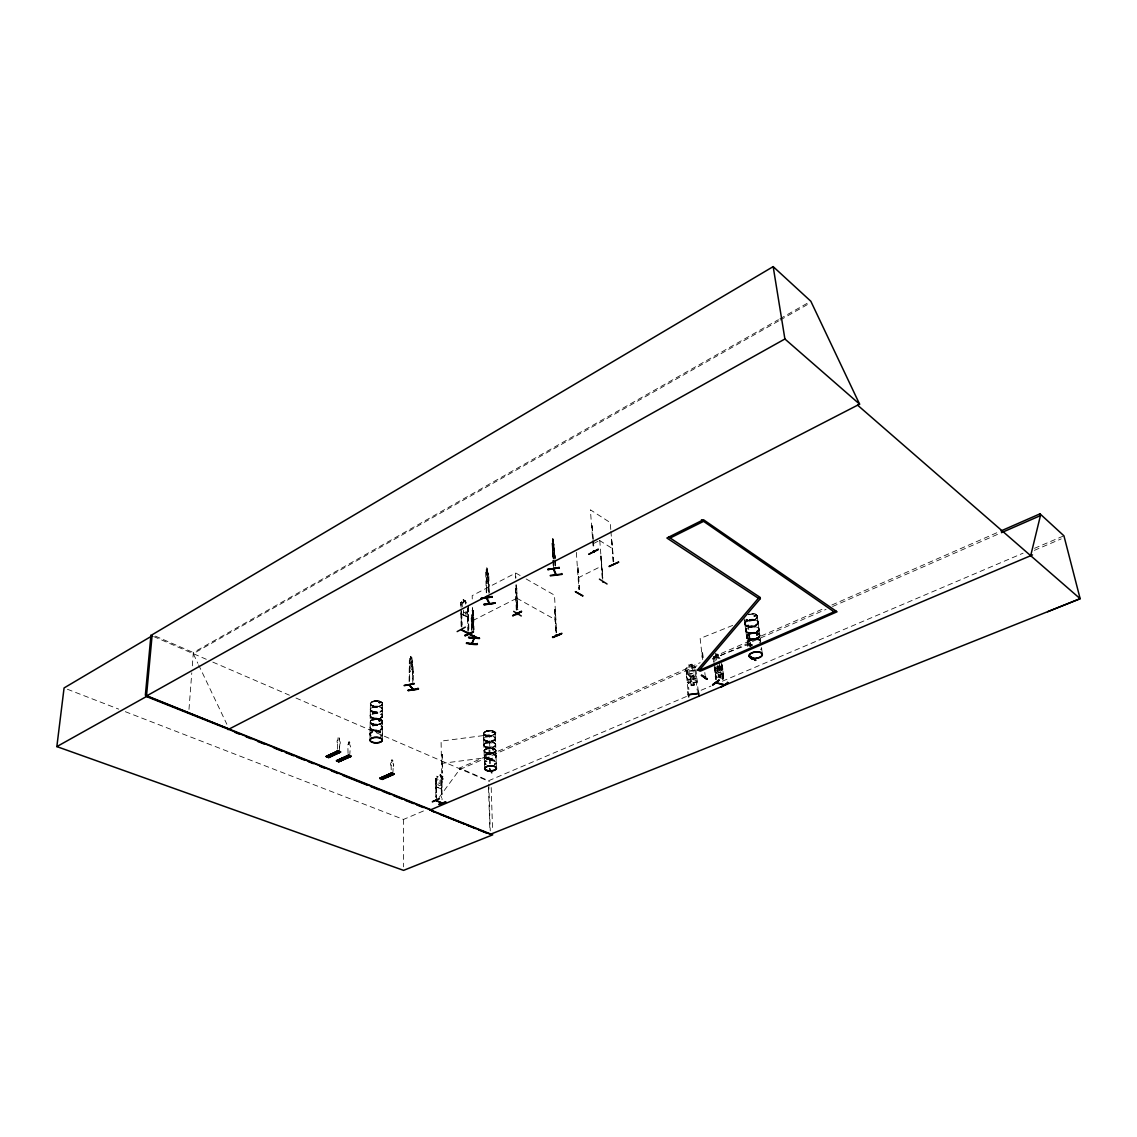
<?xml version="1.0" encoding="UTF-8"?>
<svg xmlns="http://www.w3.org/2000/svg" width="1137" height="1137" viewBox="0 0 1137 1137"><rect width="100%" height="100%" fill="white"/><g stroke="black" fill="none" stroke-linecap="round" stroke-linejoin="round"><path stroke-width="0.75" stroke-dasharray="5 3.75" d="M391.213 769.834L391.128 765.315A2.103 1.364 65.9 0 1 391.441 762.472L391.483 760.198M392.862 763.14L392.961 763.098A2.103 1.364 65.9 0 1 393.26 766.21L393.175 766.253A2.103 1.364 65.9 0 0 392.862 763.14L392.492 760.127M382.373 739.775L382.402 734.715M382.458 733.848L382.529 716.196L382.359 716.935A6.14 2.828 0.1 0 1 372.14 718.442A6.14 2.828 0.1 0 1 374.67 713.681A6.14 2.828 0.1 0 1 382.345 717.092L382.402 716.822M382.586 703.59L382.615 709.161M379.303 702.268C377.328 702.964 382.458 701.799 379.005 702.95M379.687 720.815L378.834 720.545L379.843 720.289M484.433 762.316L484.291 757.043M373.277 724.184L372.552 724.283M373.291 723.971L372.453 723.814M472.466 612.331L473.433 611.166M369.994 739.917L370.037 734.673M370.392 703.704L370.307 709.118M349.684 755.65L350.239 748.288A2.146 1.435 64.7 0 0 349.869 745.161L349.343 741.907M759.957 635.299L756.986 638.639L750.335 639.577M348.05 753.476L347.894 747.393A2.146 1.435 64.7 0 1 348.277 744.493L348.533 741.935L349.429 741.864M348.419 742.376L348.277 744.493M751.216 620.575C757.754 621.214 759.615 612.559 751.884 613.625A6.595 3.312 -7.5 0 1 756.176 618.329A6.595 3.312 -7.5 0 1 745.289 619.494M337.604 749.169L337.561 743.001A2.16 1.45 64.4 0 1 337.959 740.102L338.044 737.771M339.139 737.714L339.48 740.812A2.16 1.45 64.4 0 1 339.75 743.996L339.252 751.358L339.849 743.953A2.16 1.45 64.4 0 0 339.579 740.77L339.593 738.425M747.649 638.696L746.412 636.805M758.137 622.778L758.919 628.548M759.033 629.472L760.582 640.941M744.834 623.673L744.138 618.215M745.701 630.196L744.962 624.526M555.098 555.382L555.027 557.954L553.094 553.108M496.272 762.913L496.414 768.072M392.848 773.444L393.26 766.21M370.435 716.935L370.108 715.855M188.984 709.403L191.783 672.82M192.324 665.841L193.333 652.553L778.404 319.682M761.691 648.218L761.534 649.241A6.794 3.297 -7.3 0 0 761.662 648.303L761.691 648.147M473.347 617.917L472.438 623.005C470.576 621.399 473.333 605.751 472.082 610.725M747.222 643.201L747.734 644.295L745.844 631.291M745.176 625.094L744.849 623.133M488.839 586.806L489.052 584.39C489.009 594.935 484.703 569.31 486.65 582.428M370.037 733.848L370.065 728.121M746.17 619.153L746.142 619.949M745.716 629.77L746.099 631.817M746.54 636.166L750.946 633.138A6.651 3.269 -7.4 0 1 759.672 635.981A6.651 3.269 -7.4 0 1 748.857 638.923L748.146 638.639L748.871 638.738A6.68 3.283 -7.4 0 1 750.96 632.883C763.552 629.443 761.321 641.325 750.292 639.307M748.828 638.539A6.623 3.255 -7.4 0 1 750.96 632.755A6.623 3.255 -7.4 0 1 759.601 635.611A6.623 3.255 -7.4 0 1 748.828 638.539L748.857 638.411A6.651 3.269 -7.4 0 1 750.946 632.74A6.651 3.269 -7.4 0 1 759.63 635.611A6.651 3.269 -7.4 0 1 748.814 638.553L748.814 638.767A6.68 3.283 -7.4 0 0 759.672 635.768A6.68 3.283 -7.4 0 0 750.96 632.883L749.34 633.423M754.826 615.828L755.451 615.33L753.845 616.083M755.522 615.956L754.897 615.188M757.299 617.192L757.398 616.254M756.332 634.986L757.114 634.261M756.958 634.318L756.844 635.086M758.095 623.275L757.683 621.086L758.208 622.223M761.605 648.502L762.316 654.017M495.945 750.775L495.675 751.486L495.945 750.491M758.72 628.008L758.919 630.182L759.033 629.301M483.964 750.903C485.954 747.123 492.989 747.151 495.803 750.022M485.613 752.793L483.95 750.605L487.176 748.203M471.798 630.196L472.168 613.767M483.694 738.496L483.58 733.152M758.933 630.182L758.99 629.912A6.751 3.34 -7.4 0 0 750.178 627.055A6.751 3.34 -7.4 0 0 748.004 632.996A6.751 3.34 -7.4 0 0 758.976 629.997L758.976 629.997M376.191 718.726L381.691 720.105L382.444 722.663L376.489 724.894L371.003 723.516M382.629 721.654L382.444 722.663M412.83 673.815C413.314 665.543 414.152 680.85 409.832 670.119L409.505 666.694L409.903 670.148M554.657 551.786L554.387 553.321L553.051 547.821L552.824 538.469L555.098 558.679M370.236 715.528L370.307 710M370.108 727.41L370.236 716.381M758.038 623.488L758.081 623.332A6.737 3.354 -7.5 0 0 749.297 620.376A6.737 3.354 -7.5 0 0 747.137 626.331A6.737 3.354 -7.5 0 0 758.081 623.332L758.052 623.417M496.087 756.602L496.215 762.145M382.572 709.815L382.572 715.543M483.865 744.707L483.609 738.879M715.386 667.931L721.768 669.665L722.407 666.936M715.841 679.258L714.349 665.33L716.594 676.97L723.089 678.604L723.573 675.875M723.089 678.604L722.734 668.002L719.877 666.239L718.769 668.655L717.603 666.552M370.42 708.55L370.491 710.526M370.108 715.884L370.406 714.818M372.439 705.906L373.519 705.892L372.723 706.12M370.179 733.237L370.221 735.227M380.056 702.453L379.09 702.282L379.971 702.268M382.402 710.568L382.402 708.507M380.383 720.844L379.687 720.446M382.373 734.999L382.217 733.18M488.612 580.893L488.228 582.457C485.499 580.083 487.247 562.858 486.906 571.215M382.416 710.568L382.473 710.355A6.225 2.899 0.2 0 0 374.698 706.873A6.225 2.899 0.2 0 0 372.14 711.734A6.225 2.899 0.2 0 0 382.473 710.355M484.22 756.204L483.936 745.531M686.649 676.828L687.97 679.599L695.801 678.633L696.498 675.534M442.236 786.676L441.497 789.092L442.122 779.456M496.286 762.955L496.215 762.245M467.605 617.263L468.444 614.662L467.677 617.391L461.849 614.25L461.011 610.74M382.359 728.604L382.359 728.646A6.268 2.857 0.1 0 1 371.955 729.982A6.268 2.857 0.1 0 1 374.542 725.179A6.268 2.857 0.1 0 1 382.359 728.604L382.402 728.533M370.207 726.884L370.292 728.789M495.235 739.547L495.519 738.837A5.927 2.672 -2 0 1 486.394 741.253A5.927 2.672 -2 0 1 486.821 736.62A5.927 2.672 -2 0 1 495.49 738.865L495.561 743.996M472.637 609.858L472.267 611.976L472.665 610.867M473.305 610.668L471.528 616.695M471.429 630.154L471.286 617.945L471.983 629.685M472.935 613.468L473.489 612.985L472.225 614.833L472.381 620.546L473.006 618.841M483.609 738.695L483.907 737.913M485.954 735.426L486.224 735.042M495.391 738.283L495.391 738.24A5.841 2.629 -2 0 1 486.423 740.542A5.841 2.629 -2 0 1 486.849 735.98A5.841 2.629 -2 0 1 495.377 738.183L495.192 733.038A5.841 2.644 -2 0 1 486.252 735.397L485.911 734.786M472.054 627.34L473.774 619.409L472.054 627.34L471.741 624.909M486.096 735.198L486.281 735.312A5.813 2.644 -2 0 0 495.192 733.038A5.841 2.644 -2 0 0 486.679 730.793C472.225 741.423 513.355 731.83 486.622 730.793A5.841 2.644 -2 0 0 486.252 735.397L485.57 735.412M483.793 744.877L484.078 744.124M491.951 732.47C493.273 732.47 493.657 731.162 492.989 732.356M486.849 752.708L486.096 752.495L486.807 752.609A5.841 2.601 -2 0 0 495.775 750.249A5.841 2.601 -2 0 0 487.233 748.075A5.841 2.601 -2 0 0 486.821 752.58M484.646 761.847L484.533 763.652M412.56 668.144L411.949 669.75L410.798 668.3L410.755 659.361L409.761 658.167L412.731 661.876M495.206 739.604L495.505 738.837M492.293 749.823L493.344 749.809M493.032 749.78L493.813 749.78M493.316 749.78L493.586 749.994M495.434 745.758L495.732 745.019A5.941 2.658 -2 0 0 487.02 742.816A5.941 2.658 -2 0 0 486.593 747.435A5.941 2.658 -2 0 0 495.704 745.033L496.016 755.977A5.87 2.587 -2 0 1 486.977 758.194A5.87 2.587 -2 0 1 487.403 753.703A5.87 2.587 -2 0 1 495.988 755.863L496.016 755.949M495.831 757.285L495.945 755.48M553.15 558.395L552.326 540.26L552.895 541.667M495.675 751.216L493.97 752.467M382.416 716.822L382.33 714.832M484.433 755.679L484.362 757.413M382.43 722.421L379.573 724.212M486.991 571.03L486.238 569.722L486.963 593.315M486.352 569.694L486.693 596.826M721.938 673.147L720.844 675.151L718.3 674.483L716.651 671.754M753.817 615.813L754.186 616.14M719.877 666.239L720.83 666.552L719.423 669.451L721.526 673.289L718.968 669.977C718.399 674.127 715.159 671.654 718.3 669.125L716.893 666.694M441.099 784.047L440.09 785.766L438.143 784.956L437.077 782.355L437.006 777.338L438.043 776.869L436.48 776.187L436.594 787.06L441.568 789.064M758.038 634.531L756.389 635.1M467.151 611.521L465.971 613.326L463.669 612.076M439.067 797.577L459.547 769.621L699.369 664.761M379.388 721.114L378.664 720.659L380.383 720.631M378.735 702.524L379.502 702.837M697.208 680.992L696.256 682.172L688.482 683.067L687.203 682.228L688.525 683.01M685.938 669.039L686.819 667.945M381.933 705.21L382.473 702.879L379.46 701.131M391.469 760.042L392.208 759.8M378.593 720.744L379.687 721.114M718.428 676.288C723.573 679.983 718.342 672.01 722.507 674.682L723.217 673.744M485.94 735.312L486.338 735.255A5.813 2.644 -2 0 1 486.693 730.821A5.813 2.644 -2 0 1 495.192 733.038M491.752 732.072L492.648 731.759M492.634 731.645L493.231 731.816M492.335 749.709L494.055 749.709M495.647 751.514L489.734 753.547M460.897 602.525L461.707 601.857M755.735 615.941L754.897 616.325M748.032 634.162L746.512 635.896L746.824 637.971M718.584 657.357L720.034 658.721M721.583 666.765L717.262 665.642M715.4 673.8L716.594 676.97M723.601 675.961L722.279 665.912M721.768 669.665L715.443 667.86L721.753 669.494M715.898 666.509L716.537 672.024L718.015 673.374L716.168 672.976C712.714 669.92 721.213 676.344 722.507 674.682M381.933 705.238L378.223 706.631L372.225 705.935M370.833 720.474L377.811 719.053M380.838 723.985L381.805 723.388M779.939 318.801L809.274 302.115M778.603 320.947L193.262 653.647L197.838 663.269M780.153 320.08L807.952 304.275M754.456 619.679L755.735 618.954M748.047 634.133L754.414 632.669L759.573 634.375M757.171 635.37L758.137 635.1M592.235 525.692L593.244 539.293M593.514 543.557L598.19 541.155M613.099 561.635L611.493 537.886L613.753 561.692M463.356 602.653L463.285 599.583L463.47 603.832M463.271 599.767C470.022 604.344 464.223 603.719 460.812 602.439L461.423 626.288M516.283 609.901L515.359 588.824L516.354 588.241L517.975 609.702M473.575 610.498L472.594 610.725L473.575 610.498L473.958 629.77M515.359 588.824L516.369 588.596M516.07 588.383L517.037 588.625M472.864 620.56L516.553 598.403M578.108 577.88L601.743 566.013M602.226 577.752L600.961 555.879L602.894 577.71M578.065 567.775L579.543 589.307M554.415 609.972L555.353 610.199L554.415 609.972L555.737 632.428M716.054 656.689L714.803 657.285L715.443 662.757M337.874 740.144L337.959 740.102A2.16 1.45 64.4 0 0 337.476 743.044L337.561 743.001M392.961 761.065L392.649 760.34M391.355 762.515L391.441 762.472A2.103 1.364 65.9 0 0 391.029 765.357L391.128 765.315M436.48 776.187L437.972 776.756M435.826 797.25L435.812 778.49L436.622 797.392M459.547 769.621L459.519 768.086L700.165 662.686M713.169 656.987L823.742 608.565M831.872 604.998L999.352 531.647M435.585 778.589L436.381 778.731M712.359 659.076L826.059 609.361M832.554 606.518L999.835 533.381M435.912 784.104L436.665 787.031L441.511 788.95M1034.372 550.351L1061.219 538.895M686.421 696.512L488.683 780.707L459.519 768.086M701.131 690.258L710.938 686.08M722.379 681.205L1023.073 553.193M1034.514 548.318L1063.919 535.797M125.326 711.691L403.507 819.436L426.204 809.814M732.725 625.393L700.15 638.454L702.524 659.559M744.124 620.816L747.379 619.509L751.017 646.015M748.473 634.446C750.178 632.726 748.089 644.182 750.008 646.2M701.97 653.05C702.794 651.075 701.43 658.181 702.709 659.687M712.7 658.465L750.534 643.641M371.998 701.628L376.333 700.747M373.263 701.188L370.236 703.775L372.225 705.906A6.126 2.871 0.2 0 0 382.444 704.542A6.126 2.871 0.2 0 0 374.769 701.074A6.126 2.871 0.2 0 0 372.24 705.906M371.813 719.593L376.191 718.712M380.213 721.156L379.062 721.228M486.508 752.907L486.707 752.865A5.856 2.601 -2 0 0 495.789 750.591A5.856 2.601 -2 0 0 487.247 748.43A5.856 2.601 -2 0 0 486.821 752.936L486.238 753.035M493.984 752.481L488.199 753.22L484.689 752.026M463.441 602.809L462.219 603.15L462.361 608.92M380.156 703.021L379.431 703.064M378.223 706.603L379.701 706.304M748.729 638.696L748.885 638.767A6.651 3.269 -7.4 0 1 751.003 633.11L754.414 632.698M753.717 639.534L755.423 639.179M379.573 724.226C376.987 725.349 367.99 724.511 370.833 720.247C373.192 718.3 367.308 723.814 372.041 724.07A6.168 2.828 0.1 0 0 382.33 722.706A6.168 2.828 0.1 0 0 374.613 719.309A6.168 2.828 0.1 0 0 372.069 724.07M411.836 657.854C413.186 665.06 413.712 674.227 413.143 682.555M409.377 658.721L409.448 685.398M409.093 681.489L409.348 660.498L409.775 681.845M490.687 735.838L492.136 735.554M412.376 664.818L412.461 682.186M487.162 748.203L494.311 748.544M553.52 540.544L552.852 538.64M553.165 565.473L552.227 542.647L553.378 558.963M553.719 543.728L555.538 562.716M554.245 545.049L552.326 540.26M554.302 548.844L554.927 559.29M552.625 549.342L553.079 553.165M485.627 572.153L486.309 592.846M488.967 593.4L487.944 572.977L489.351 593.343M488.796 576.033L489.081 584.475M488.185 577.411L488.711 592.874M441.426 763.439L490.075 757.171M442.194 754.67L441.298 754.627L442.194 754.67L442.464 773.032M489.521 763.666L488.967 748.459L489.791 748.345M692.334 667.163L692.021 664.207L688.709 664.619L689.008 667.518M695.759 667.717L694.48 666.836L686.748 667.803L685.824 669.025L687.956 689.676M695.005 670.389L687.203 671.299L686.378 674.383L687.288 671.384L694.934 670.489L696.242 673.189M688.525 682.967L690.742 682.697L691.069 685.682M696.185 682.029L693.854 682.314L694.181 685.298M751.216 620.603L745.204 619.736A6.637 3.326 -7.5 0 0 756.233 618.571A6.637 3.326 -7.5 0 0 751.898 613.881M757.27 634.19L757.953 634.46M489.734 753.518L485.613 752.822M489.606 730.395L491.127 730.48M376.347 700.762L379.46 701.103M751.884 613.653L753.547 613.753M377.797 719.081L380.639 719.764M492.776 731.93L493.43 731.972M750.292 639.292L746.81 637.715M750.335 639.548L747.663 638.71M755.266 615.387L754.499 616.069M721.071 677.083L718.286 676.401L718.087 673.317M715.713 653.775L718.314 654.4L718.513 657.428L720.304 657.925L714.036 656.106M716.211 654.386L717.944 655.807L716.324 655.353M714.533 656.347L715.983 656.745L715.599 653.647M718.683 658.351L716.168 657.669L716.807 663.127M67.381 689.249L118.703 709.133M692.234 667.22L693.996 667.973L694.579 673.402L693.172 675.947L693.755 681.39L690.642 681.759L690.06 676.302L688.155 674.198L687.572 668.769L689.136 667.604L688.823 664.704M155.328 636.109L193.333 652.553M153.651 636.535L206.294 659.289M212.818 662.104L289.438 695.204M295.961 698.019L489.422 781.602M690.756 682.74L688.979 681.973L689.235 668.57L692.334 668.186L695.432 681.177L693.868 682.356L694.309 685.384L690.955 685.739L690.656 682.854M467.705 617.206L461.992 614.136L461.181 610.725M461.622 601.899L463.356 602.852M463.185 599.625L465.744 600.933M516.795 598.204L555.922 619.992M520.149 575.521L515.686 572.963L515.9 578.008M526.118 578.946L554.472 595.163L556.675 632.655M380.653 719.806L381.691 720.361M494.325 748.558L495.931 750.718A5.884 2.615 -2 0 1 486.807 753.191A5.884 2.615 -2 0 1 487.233 748.658A5.884 2.615 -2 0 1 495.846 750.832M599.483 540.445L612.331 548.489M694.48 666.893L695.659 667.831M756.204 614.662L757.029 615.387M721.284 667.661L719.806 666.31L719.465 663.354M381.677 720.119L382.629 721.881M483.95 750.662L484.689 752.239M721.554 666.85L722.578 668.073M411.907 657.868L410.599 656.276L410.656 659.389M410.642 656.419L411.708 659.09L410.954 657.158M349.528 742.077L349.883 742.816M759.516 634.119L759.914 635.242M719.508 665.23L721.142 667.945L721.796 673.445L720.545 674.056L721 677.14M495.348 737.814L495.519 738.652M483.964 745.858L483.793 745.062M382.302 726.77L382.572 727.595M486.238 569.722L488.54 574.299M486.892 567.889L487.915 573.005M486.778 567.917L487.659 570.078M487.133 569.95L487.702 571.115M198.605 664.875L226.846 724.226M760.255 640.188L760.738 641.268M747.379 643.514L747.833 646.555M370.506 710.526L370.193 709.673M553.222 553.094L555.126 557.784M554.231 550.763L553.108 542.889L554.7 558.736M552.696 538.497L553.52 540.757M553.591 541.809L553.023 539.521M721.128 662.857L722.208 665.955M757.995 621.783L757.214 616.169M411.907 660.839L412.802 682.612M495.604 744.124L495.732 744.82A5.941 2.658 -2 0 1 486.579 747.108A5.941 2.658 -2 0 1 487.006 742.489A5.941 2.658 -2 0 1 495.704 744.721M685.981 670.958L686.862 670.674L688.88 689.562M484.447 763.183L484.618 768.214M748.658 634.588L750.193 646.328M721.938 664.306L723.985 681.418M721.725 664.477L723.757 681.575M721.398 665.827L723.43 682.939M721.185 665.984L723.018 681.376M715.201 667.462L716.395 677.751M714.988 667.618L716.381 679.613M713.993 661.62L713.453 656.93L714.207 664.775M714.235 667.419L715.628 679.414M702.567 652.595L703.505 659.375M704.812 672.535L705.182 675.847M695.929 669.281L698.118 690.145M695.148 671.541L697.166 690.102M691.921 664.321L692.234 667.277M610.782 529.487L610.214 522.579L590.387 509.817L592.59 539.236M610.91 531.221L613.44 561.849M599.753 540.359L602.766 579.23M600.805 556.235L602.482 577.909M593.372 540.999L593.884 547.792M591.894 525.479L592.931 539.464M593.045 540.771L593.67 549.27M592.718 540.942L593.358 549.441M577.809 567.619L579.145 589.506M576.36 552.383L578.889 589.35M555.197 560.413L555.51 565.643M555.027 561.038L555.339 566.269M554.799 560.484L555.112 565.714M553.492 560.712L553.804 565.956M553.264 560.157L553.563 565.402M552.056 543.287L553.193 562.531M553.293 564.279L553.605 569.523M555.055 610.342L556.377 632.797M554.714 609.83L556.021 632.3M516.738 588.767L517.676 609.858M516.198 584.745L517.307 609.674M515.658 578.207L515.445 573.162L472.182 595.632L472.267 598.957M515.956 584.944L517.051 609.531M515.615 588.98L516.553 610.057M491.198 787.543L492.563 829.569M490.36 763.552L489.365 734.8L441.085 741.111L441.639 773.146M488.782 784.16L490.26 830.849M488.526 787.571L489.891 830.991M473.319 610.356L473.774 630.282M473.12 612.957L473.589 629.742M472.637 608.863L473.39 630.239M472.495 607.272L473.12 629.813M471.286 617.945L471.613 629.656M468.231 606.433L468.899 630.225M468.146 606.476L468.615 630.367M467.648 607.954L468.259 631.547M467.406 609.787L467.975 631.689M465.658 600.976L465.658 604.117M466.056 616.425L465.914 610.853L463.598 609.588L463.74 615.174M461.793 613.141L462.077 624.966M461.523 613.284L461.906 630.168M460.982 602.482L461.096 607.428M460.826 612.914L461.139 626.43M442.108 754.527L442.392 772.904M442.009 781.091L442.066 799.794M441.44 780.849L441.696 797.776M441.028 779.03L441.469 797.876M440.019 780.266L440.062 783.606L438.115 782.796L438.072 779.442M436.153 778.831L436.452 800.874M435.812 778.49L436.054 797.151M403.507 819.436L403.578 866.863M370.96 736.222A6.182 2.786 0 0 1 372.14 732.669A6.182 2.786 0 0 1 380.085 732.583A6.182 2.786 0 0 1 381.648 736.108M370.889 735.866A6.282 2.842 0.1 0 1 372.495 732.1A6.282 2.842 0.1 0 1 380.938 732.512A6.282 2.842 0.1 0 1 380.767 736.35M370.975 735.142A6.168 2.8 0.1 0 1 372.566 731.432A6.168 2.8 0.1 0 1 380.867 731.83A6.168 2.8 0.1 0 1 380.696 735.611M370.889 735.54A6.268 2.842 0.1 0 1 372.495 731.773A6.268 2.842 0.1 0 1 380.938 732.185A6.268 2.842 0.1 0 1 380.767 736.023M748.558 614.705A6.58 3.297 -7.5 0 1 756.915 615.899A6.58 3.297 -7.5 0 1 752.95 620.532A6.58 3.297 -7.5 0 1 744.593 619.352M748.487 614.35A6.637 3.326 -7.5 0 1 750.178 614.008M751.131 645.731A6.779 3.312 -7.4 0 1 749.525 640.401A6.779 3.312 -7.4 0 1 760.383 640.714M761.349 648.431A6.694 3.24 -7.3 0 1 760.809 649.298M749.766 646.839A6.694 3.24 -7.3 0 1 751.06 646.143M751.074 645.375A6.779 3.312 -7.4 0 1 747.492 641.837A6.779 3.312 -7.4 0 1 754.655 638.71A6.779 3.312 -7.4 0 1 760.696 641.183M761.25 647.905A6.694 3.24 -7.3 0 1 761.506 649.568M761.605 647.948A6.794 3.297 -7.3 0 1 760.951 649.696M485.158 764.59A5.884 2.572 -2 0 1 486.75 761.293A5.884 2.572 -2 0 1 494.311 761.207A5.884 2.572 -2 0 1 495.334 764.462M485.968 764.775A5.983 2.615 -2 0 1 486.281 761.065A5.983 2.615 -2 0 1 494.737 760.966A5.983 2.615 -2 0 1 494.396 764.675M486.011 764.064A5.884 2.572 -2 0 1 486.323 760.397A5.884 2.572 -2 0 1 494.652 760.298A5.884 2.572 -2 0 1 494.311 763.965M485.954 764.448A5.983 2.615 -2 0 1 486.266 760.738A5.983 2.615 -2 0 1 494.723 760.639A5.983 2.615 -2 0 1 494.396 764.348M495.419 739.192L495.434 739.221A5.841 2.629 -2 0 1 486.465 741.58A5.841 2.629 -2 0 1 486.878 737.018A5.841 2.629 -2 0 1 495.419 739.221L495.419 739.149M495.633 745.36L495.647 745.403A5.856 2.615 -2 0 1 486.65 747.748A5.856 2.615 -2 0 1 487.077 743.214A5.856 2.615 -2 0 1 495.633 745.403M688.581 675.037L691.154 678.235C686.975 682.228 691.324 683.38 691.95 678.832L694.977 681.177L692.532 678.078C696.626 673.957 692.575 672.692 691.751 677.524L689.619 674.937L688.581 675.037M747.379 641.979L747.379 642.007A6.68 3.269 -7.4 0 1 754.016 638.411A6.68 3.269 -7.4 0 1 760.554 640.813L760.568 640.87A6.666 3.255 -7.4 0 0 754.016 638.411A6.666 3.255 -7.4 0 0 747.336 642.021A6.68 3.269 -7.4 0 0 752.708 645.049A6.666 3.255 -7.4 0 1 747.336 642.021L747.364 642.05M382.487 716.665L382.473 716.694A6.239 2.885 0.1 0 1 372.069 718.101A6.239 2.885 0.1 0 1 374.642 713.269A6.239 2.885 0.1 0 1 382.444 716.736M713.453 658.678L714.192 658.891L713.453 658.678M460.911 604.315L461.608 604.685L460.911 604.315M691.41 664.875L689.42 665.117L689.534 666.083L691.523 665.841L691.41 664.875M692.916 673.616L689.818 673.999L692.916 673.587M693.172 675.947L690.06 676.33L693.172 675.932M693.471 683.891L691.467 684.147L691.566 685.128L693.57 684.872L693.471 683.891M720.574 672.791L718.015 672.123L717.376 666.609L719.92 667.291L720.574 672.791M720.432 673.076L717.902 672.393L717.248 666.879L719.778 667.575L720.432 673.076M720.275 675.406L718.641 674.98L720.389 676.401L720.275 675.406M465.289 602.297L463.782 600.464L465.289 602.297M411.949 667.362L410.784 665.912L410.755 660.355L411.921 661.819L411.949 667.362M488.143 579.927L487.062 572.238L488.143 579.927M495.348 733.138L495.334 733.095A5.856 2.658 -2 0 0 486.679 730.992A5.856 2.658 -2 0 0 486.266 735.611A5.856 2.658 -2 0 0 495.235 733.223M495.618 744.451L495.604 744.422A5.856 2.615 -2 0 0 487.034 742.177A5.856 2.615 -2 0 0 486.622 746.711A5.856 2.615 -2 0 0 495.59 744.365L495.604 744.422M372.083 723.8A6.14 2.814 0.1 0 0 382.288 722.464A6.14 2.814 0.1 0 0 374.627 719.067A6.14 2.814 0.1 0 0 372.083 723.8M372.268 705.693A6.097 2.857 0.2 0 0 382.402 704.329A6.126 2.871 0.2 0 0 374.784 700.861A6.126 2.871 0.2 0 0 372.254 705.679A6.126 2.871 0.2 0 0 382.43 704.329A6.097 2.857 0.2 0 0 374.784 700.889A6.097 2.857 0.2 0 0 372.268 705.693M372.097 723.43A6.126 2.814 0.1 0 0 382.288 722.094A6.126 2.814 0.1 0 0 374.627 718.712A6.126 2.814 0.1 0 0 372.097 723.43M372.268 706.219A6.083 2.857 0.2 0 0 382.387 704.869A6.083 2.857 0.2 0 0 374.784 701.43A6.083 2.857 0.2 0 0 372.268 706.219M372.14 717.376A6.14 2.842 0.1 0 0 382.345 716.026A6.14 2.842 0.1 0 0 374.67 712.615A6.14 2.842 0.1 0 0 372.14 717.376M372.197 712.075A6.126 2.842 0.2 0 0 382.387 710.71A6.126 2.842 0.2 0 0 374.727 707.285A6.126 2.842 0.2 0 0 372.197 712.075M372.069 717.774A6.239 2.885 0.1 0 0 382.444 716.409A6.239 2.885 0.1 0 0 374.642 712.942A6.239 2.885 0.1 0 0 372.069 717.774M372.14 711.407A6.225 2.899 0.2 0 0 382.487 710.028A6.225 2.899 0.2 0 0 374.698 706.546A6.225 2.899 0.2 0 0 372.14 711.407M372.211 711.009A6.126 2.857 0.2 0 0 382.387 709.659A6.126 2.857 0.2 0 0 374.741 706.219A6.126 2.857 0.2 0 0 372.211 711.009M372.097 724.383A6.126 2.814 0.1 0 0 382.274 723.047A6.126 2.814 0.1 0 0 374.613 719.664A6.126 2.814 0.1 0 0 372.097 724.383M372.012 730.324A6.168 2.8 0.1 0 0 382.259 728.973A6.168 2.8 0.1 0 0 374.556 725.605A6.168 2.8 0.1 0 0 372.012 730.324M371.955 729.641A6.253 2.857 0.1 0 0 382.359 728.277A6.253 2.857 0.1 0 0 374.542 724.852A6.253 2.857 0.1 0 0 371.955 729.641M372.026 729.243A6.154 2.814 0.1 0 0 382.274 727.893A6.154 2.814 0.1 0 0 374.57 724.511A6.154 2.814 0.1 0 0 372.026 729.243M748.132 633.337A6.637 3.283 -7.4 0 0 758.919 630.381A6.637 3.283 -7.4 0 0 750.264 627.496A6.637 3.283 -7.4 0 0 748.132 633.337M748.857 638.966A6.651 3.269 -7.4 0 0 759.687 636.024A6.651 3.269 -7.4 0 0 751.003 633.153A6.651 3.269 -7.4 0 0 748.857 638.966A6.637 3.269 -7.4 0 0 759.672 636.038A6.637 3.269 -7.4 0 0 751.003 633.181A6.637 3.269 -7.4 0 0 748.871 638.98M747.975 632.215A6.637 3.283 -7.4 0 0 758.777 629.258A6.637 3.283 -7.4 0 0 750.107 626.373A6.637 3.283 -7.4 0 0 747.975 632.215M747.265 626.672A6.623 3.297 -7.5 0 0 758.024 623.716A6.623 3.297 -7.5 0 0 749.382 620.816A6.623 3.297 -7.5 0 0 747.265 626.672M747.961 632.641A6.751 3.34 -7.4 0 0 758.933 629.642A6.751 3.34 -7.4 0 0 750.122 626.714A6.751 3.34 -7.4 0 0 747.961 632.641M747.094 625.99A6.737 3.354 -7.5 0 0 758.024 622.991A6.737 3.354 -7.5 0 0 749.255 620.035A6.737 3.354 -7.5 0 0 747.094 625.99M747.108 625.563A6.623 3.297 -7.5 0 0 757.882 622.607A6.623 3.297 -7.5 0 0 749.226 619.693A6.623 3.297 -7.5 0 0 747.108 625.563M748.871 639.221A6.68 3.283 -7.4 0 0 759.743 636.265A6.68 3.283 -7.4 0 0 751.031 633.38A6.68 3.283 -7.4 0 0 748.871 639.221A6.68 3.283 -7.4 0 0 759.743 636.279A6.68 3.283 -7.4 0 0 751.031 633.394A6.68 3.283 -7.4 0 0 748.871 639.221M748.942 639.548A6.666 3.269 -7.4 0 0 759.758 636.606A6.666 3.269 -7.4 0 0 751.074 633.735A6.666 3.269 -7.4 0 0 748.942 639.548A6.637 3.255 -7.4 0 0 759.729 636.606A6.637 3.255 -7.4 0 0 751.088 633.75A6.637 3.255 -7.4 0 0 748.956 639.534M750.335 640.501A6.68 3.255 -7.4 0 0 749.766 645.745A6.694 3.269 -7.4 0 1 750.321 640.486A6.694 3.269 -7.4 0 1 760.355 641.14A6.68 3.255 -7.4 0 0 750.335 640.501M759.9 642.533A6.666 3.255 -7.4 0 0 760.44 641.68A6.68 3.269 -7.4 0 1 759.914 642.547M486.281 735.923A5.827 2.644 -2 0 0 495.22 733.55A5.827 2.644 -2 0 0 486.693 731.333A5.827 2.644 -2 0 0 486.281 735.923A5.799 2.629 -2 0 0 495.192 733.55A5.799 2.629 -2 0 0 486.707 731.347A5.799 2.629 -2 0 0 486.295 735.909M486.394 740.94A5.927 2.672 -2 0 0 495.49 738.538A5.927 2.672 -2 0 0 486.807 736.307A5.927 2.672 -2 0 0 486.394 740.94M486.849 753.504A5.841 2.587 -2 0 0 495.803 751.173A5.841 2.587 -2 0 0 487.261 748.999A5.841 2.587 -2 0 0 486.849 753.504M486.949 758.919A5.969 2.629 -2 0 0 496.102 756.546A5.969 2.629 -2 0 0 487.375 754.343A5.969 2.629 -2 0 0 486.949 758.919M487.006 759.246A5.884 2.587 -2 0 0 496.03 756.901A5.884 2.587 -2 0 0 487.432 754.755A5.884 2.587 -2 0 0 487.006 759.246M486.934 758.592A5.969 2.629 -2 0 0 496.102 756.219A5.969 2.629 -2 0 0 487.375 754.03A5.969 2.629 -2 0 0 486.934 758.592"/><path stroke-width="1.5" d="M466.426 643.485C488.143 644.182 471.926 645.844 466.525 642.675M477.227 644.324L477.327 643.499M466.525 643.158L477.327 643.983M559.305 567.789L547.736 569.651L559.29 567.377M150.965 634.986L145.365 695.176L229.134 729.03M152.06 635.853L64.07 687.956L56.85 746.597L146.446 696.526L152.159 634.744L773.174 266.626L810.823 301.234L859.572 404.104L857.568 405.142L1080.15 598.702L1047.632 611.734M589.009 554.245L598.289 549.086M588.838 554.174L598.332 549.64M582.684 595.987L575.308 591.638L582.897 595.745M492.207 596.882L481.036 598.645M614.051 564.307L613.525 564.52M469.069 633.636L468.416 633.252M442.407 803.12L436.025 800.519M1030.69 555.68L1040.44 515.615L1040 513.839L1000.972 530.936M707.186 678.519L706.759 679.215L701.259 675.364M706.745 679.201L701.643 675.151L707.115 679.016M476.659 638.227L469.126 634.19M477.028 637.985L469.439 634.048L477.099 637.502M715.94 682.825L716.736 683.053M718.683 680.367L712.501 684.844L719.081 679.983M556.903 635.341L556.107 634.901M521.442 611.592L512.986 615.742M687.842 691.836L688.752 696.938M438.854 798.984L432.302 801.798L439.166 798.714M471.756 643.514L474.214 638.099L472.225 643.599M457.159 631.589L465.346 627.127M479.459 638.511L468.586 637.672L479.444 637.985M486.451 598.034L489.166 603.662M442.705 778.717L442.194 779.257L440.36 774.88M517.122 613.881L516.909 614.506M517.577 614.165L516.653 614.548M688.354 694.622L698.502 693.357M698.459 693.57L688.496 694.778M593.486 551.132L593.94 552.355L594.196 551.118M409.093 685.028L412.973 689.107M393.97 774.013L391.81 772.876M413.172 689.491L409.405 684.858M379.786 778.433L392.123 773.245M391.824 772.876L379.929 778.234L382.373 779.456L394.269 774.112L381.577 779.143L393.828 773.927M381.776 779.101L393.942 774.013M704.386 677.055L705.565 676.828L704.642 677.226M752.765 658.664L751.841 658.977M348.903 755.423L336.438 760.809L349.173 755.551M350.807 756.219L348.405 755.238M350.295 756.02L338.357 761.591L350.637 756.162M336.467 760.838L338.883 761.818L350.963 756.162M340.233 751.841L338.101 750.733L326.617 756.702M326.035 756.588L338.101 750.733L338.769 751.23L326.76 756.887M340.062 751.671L327.911 757.356L340.048 751.543M327.968 757.384L340.546 751.855M328.451 757.583L326.163 756.403L338.57 751.031M489.791 603.648L486.835 597.891M553.335 569.04L555.894 575.052M555.638 574.427L556.363 574.938M719.067 680.352L712.97 684.986M723.601 684.602L724.255 685.028M716.083 682.896L724.468 684.872M721.213 686.677L727.936 682.811M409.064 684.929L409.846 685.27M773.174 266.626L784.9 338.997L146.488 696L430.951 809.7M228.04 729.599L859.615 404.147L784.9 338.997M670.19 538.014L702.95 521.67M618.684 562.246L609.19 566.183M464.934 635.668C479.885 627.667 472.026 634.361 464.848 635.185M465.275 635.881L473.376 631.831M521.286 615.97L513.682 611.393M469.098 634.275L469.538 633.522M521.513 611.72L512.631 615.671L521.485 611.18M607.059 583.992L599.426 579.131M602.937 582.229L602.852 581.831M556.348 634.943L556.547 635.498M552.554 637.402C569.779 628.96 559.347 636.223 552.525 636.876M552.937 637.559L561.365 633.607M328.707 757.683L340.702 752.04L328.11 757.199M336.623 760.653L348.562 755.039M336.808 760.966L349.045 755.352M338.542 761.435L351.134 756.332L339.011 761.619M379.744 778.39L391.853 772.989M380.056 778.518L392.265 773.061M380.255 778.603L392.265 773.16M1001.455 532.67L1040.44 515.615M835.908 610.995L699.127 670.475L697.251 670.219L758.393 598.275L760.227 597.437L668.755 537.076M442.137 803.219L436.139 800.547M439.053 804.541L445.917 801.898L439.038 804.086M429.857 810.155L1032.524 554.913M441.824 777.338L442.535 776.472M749.965 656.589L755.878 660.327L749.908 656.063M751.656 658.849L752.481 658.479M704.798 677.155L705.139 676.728M489.578 770.474L490.63 770.929M716.154 682.669L724.383 684.844M593.926 551.942L593.827 550.933L594.011 551.928M404.26 685.71L414.166 683.436M408.14 690.514C426.332 686.634 417.108 690.6 408.14 690.003M408.339 690.685L418.16 688.88L417.947 688.127M473.532 636.123L474.101 635.54M554.032 569.523L553.861 568.955M492.236 597.024L480.908 598.503L492.222 596.484M484.035 604.628L495.249 603.136L483.978 604.074M484.149 604.87L495.249 603.136M461.423 629.628L462.162 629.969M442.449 777.068L441.81 777.324M489.692 771.057L490.601 771.085M491.795 772.89L489.621 768.555M699.099 695.73L698.075 690.585M461.508 629.656L469.069 633.579M468.643 633.735L461.21 629.884M750.036 656.475L755.437 660.412M479.473 638.369L468.572 637.146M553.776 568.898L556.263 574.924M721.313 687.061L727.936 682.825L727.41 682.2M56.85 746.597L403.578 870.373L492.733 834.828L146.446 696.526M234.606 732.228L239.523 734.189M246.089 736.804L251.007 738.766M257.573 741.395L264.139 744.01M273.974 747.933L282.189 751.216M285.472 752.523L293.673 755.792M296.956 757.114L305.157 760.383M308.44 761.691L313.357 763.652M319.923 766.281L324.841 768.242M331.407 770.858L337.973 773.487M342.891 775.448L367.507 785.269M370.79 786.577L378.991 789.86M382.274 791.167L390.474 794.436M393.757 795.744L401.958 799.027M405.241 800.334L413.456 803.603M416.725 804.911L423.291 807.54M434.732 812.131L431.477 810.809L490.374 834.302L1080.15 598.702L1063.919 535.797L1040 513.839M439.607 814.092L463.995 823.955M467.236 825.263L475.365 828.546M478.62 829.868L486.75 833.151M329.389 754.869L331.805 755.863M339.849 759.132L342.237 760.113M383.141 776.784L385.415 777.722M328.181 755.451L330.597 756.432M338.641 759.701L341.029 760.681M381.933 777.338L384.207 778.262M327.371 755.821L329.801 756.816M337.831 760.084L340.233 761.065M381.122 777.694L383.411 778.618M331.663 753.788L334.093 754.783M342.123 758.066L344.525 759.047M385.415 775.761L387.689 776.699M330.455 754.357L332.885 755.352M340.915 758.635L343.317 759.615M384.207 776.301L386.481 777.239M336.879 751.315L339.309 752.31M347.339 755.622L349.727 756.602M390.602 773.43L392.876 774.368M473.418 631.916L472.978 631.149M834.061 611.805L701.43 519.851M414.166 683.948L404.303 685.327M440.36 775.192L442.705 779.186M559.333 567.932L547.75 569.253M561.849 574.057L550.322 575.393M618.5 562.019L609.247 566.624M550.365 575.848L561.976 574.398L561.806 573.531M593.443 551.118L593.514 552.085M760.383 598.574L699.127 670.475L700.335 671.171L837.059 611.791L703.476 519.723L666.879 538.028L758.393 598.275L760.383 598.574M371.913 742.205A6.182 2.771 0 0 0 382.174 740.869A6.182 2.771 0 0 0 374.457 737.543A6.182 2.771 0 0 0 371.913 742.205M371.884 741.992A6.211 2.786 0 0 0 382.217 740.642A6.211 2.786 0 0 0 374.443 737.302A6.211 2.786 0 0 0 371.884 741.992M751.372 658.167A6.694 3.212 -7.3 0 0 762.259 655.253A6.694 3.212 -7.3 0 0 753.547 652.439A6.694 3.212 -7.3 0 0 751.372 658.167M751.315 657.939A6.737 3.24 -7.3 0 0 762.259 655.026A6.737 3.24 -7.3 0 0 753.504 652.183A6.737 3.24 -7.3 0 0 751.315 657.939M487.375 770.744A5.884 2.558 -2 0 0 496.414 768.427A5.884 2.558 -2 0 0 487.801 766.31A5.884 2.558 -2 0 0 487.375 770.744M487.347 770.545A5.927 2.572 -2 0 0 496.443 768.214A5.927 2.572 -2 0 0 487.773 766.068A5.927 2.572 -2 0 0 487.347 770.545"/></g></svg>
